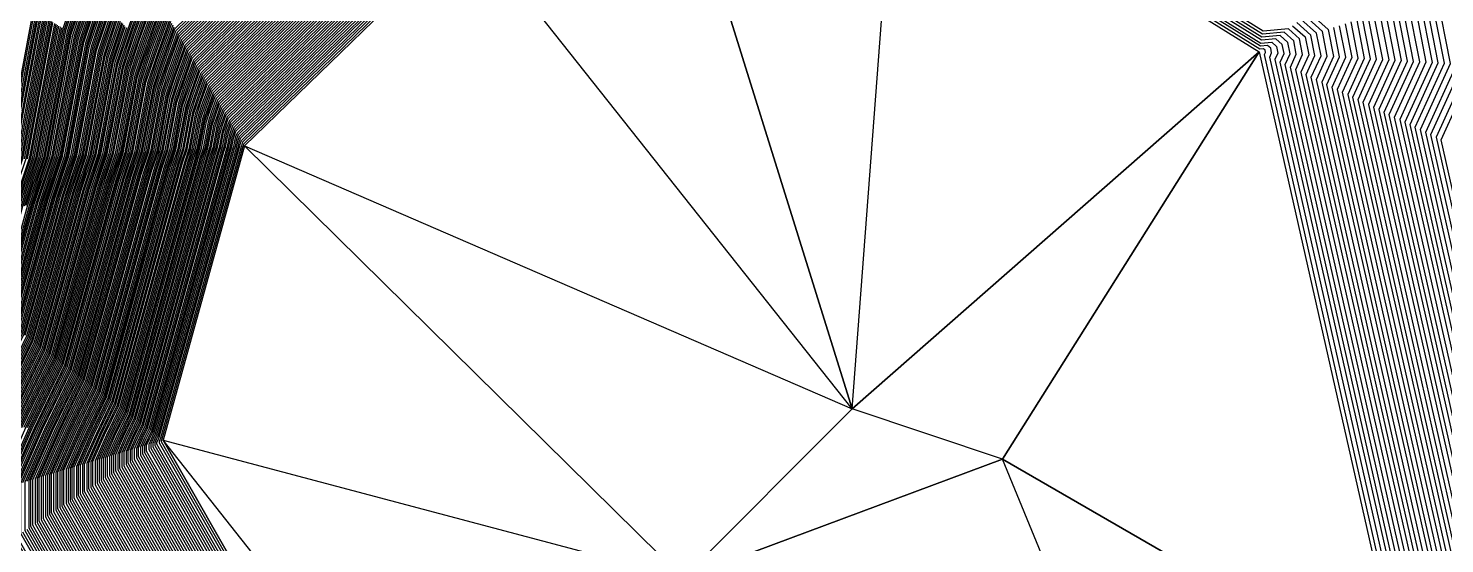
# Model space of a CAD drawing. Extents: x 7084 to 11035, y 13750 to 16729.
# Drawn here: x 8792 to 9311, y 15038 to 15227 of the extents above; entities that cross this region are included whole.
import ezdxf

# ---------------------------------------------------------------- set-up
doc = ezdxf.new("R2010")
doc.units = 0
doc.layers.add('Default', color=7, linetype='Continuous')

msp = doc.modelspace()

# ---------------------------------------------------------------- linework, layer by layer
at = {"layer": 'Default'}
for points in [[(9186.02, 14979.33), (9245.76, 14926.48), (9296.31, 14983.92), (9186.02, 14979.33), (9032.08, 15025.28), (8871.25, 15183.82), (8841.38, 15075.83), (8905.71, 14963.24), (8841.38, 15075.83), (9032.08, 15025.28), (9186.02, 14979.33), (9018.3, 14908.1), (8905.71, 14963.24), (8910.31, 14988.52), (8841.38, 15075.83), (9032.08, 15025.28), (8871.25, 15183.82), (9094.12, 15087.31), (9110.2, 15300.99)], [(8876.62, 14900.47), (8877.17, 14898.82), (8878.23, 14897.3), (8921.01, 14843.26), (8923.22, 14841.79), (8925.33, 14841.93), (9017.65, 14904.97), (9019.81, 14906.21), (9184.18, 14976.02), (9185.98, 14975.97), (9244.52, 14924.18), (9246.27, 14923.45), (9247.37, 14923.4), (9296.91, 14979.69), (9299.2, 14980.29), (9300.95, 14981.71), (9301.87, 14982.86), (9302.88, 14984.93), (9251.09, 15214.6), (9252.52, 15217.73), (9251.87, 15221.04), (9249.58, 15223.1), (9244.25, 15222.65), (9113.65, 15303.71)], [(8923.87, 14843.27), (8924.4, 14843.31), (9018.13, 14907.32), (9018.67, 14907.63), (9185.56, 14978.5), (9186.01, 14978.49), (9245.45, 14925.91), (9245.89, 14925.72), (9246.16, 14925.71), (9296.46, 14982.86), (9297.03, 14983.01), (9297.47, 14983.37), (9297.7, 14983.66), (9297.95, 14984.17), (9245.37, 15217.36), (9245.73, 15218.14), (9245.57, 15218.97), (9244.99, 15219.49), (9243.66, 15219.37), (9111.06, 15301.67)], [(9027.49, 15300.99), (9094.12, 15087.31), (9110.2, 15300.99), (9243.46, 15218.28), (9094.12, 15087.31), (8953.96, 15264.23)], [(9017.49, 14904.19), (9020.19, 14905.74), (9183.73, 14975.19), (9185.97, 14975.13), (9244.21, 14923.61), (9246.39, 14922.69), (9247.77, 14922.63), (9297.06, 14978.64), (9299.93, 14979.38), (9302.11, 14981.16), (9303.26, 14982.6), (9304.52, 14985.18), (9253, 15213.68), (9254.78, 15217.59), (9253.98, 15221.73), (9251.1, 15224.31), (9244.44, 15223.74), (9114.51, 15304.38)], [(9110.2, 15300.99), (9243.46, 15218.28), (9296.31, 14983.92), (9186.02, 14979.33), (9149.26, 15068.93), (9032.08, 15025.28), (9018.3, 14908.1), (9186.02, 14979.33), (9149.26, 15068.93), (9296.31, 14983.92), (9149.26, 15068.93), (9094.12, 15087.31), (9027.49, 15300.99)], [(9247.99, 15218), (9247.67, 15219.66), (9246.52, 15220.69), (9243.85, 15220.46), (9111.92, 15302.35)], [(9112.79, 15303.03), (9244.05, 15221.55), (9248.05, 15221.9), (9249.77, 15220.35), (9250.25, 15217.87), (9249.19, 15215.52), (9301.24, 14984.68)], [(9306.17, 14985.44), (9254.91, 15212.77), (9257.04, 15217.45), (9256.08, 15222.42), (9252.63, 15225.52), (9244.64, 15224.83), (9115.37, 15305.06)], [(9248.58, 14921.09), (9297.36, 14976.52), (9301.38, 14977.57), (9304.43, 14980.06), (9306.04, 14982.07), (9307.81, 14985.69), (9256.81, 15211.85), (9259.31, 15217.31), (9258.18, 15223.1), (9254.16, 15226.72), (9244.83, 15225.92), (9116.23, 15305.74)], [(8836.6, 14967.65), (8792.85, 15044.21), (8792.85, 15061.12), (8800.94, 15079.5), (8810.5, 15099.35), (8830.81, 15172.79), (8833.75, 15181.61), (8838.16, 15205.14), (8841.1, 15213.96), (8845.67, 15226.74), (8901.91, 15281.42)], [(8875.6, 14835.8), (8845.7, 14873.58), (8829.05, 14897.46), (8820.37, 14923.52), (8837.68, 14967.58), (8793.61, 15044.7), (8793.61, 15061.35), (8801.57, 15079.44), (8810.98, 15098.99), (8831.44, 15172.96), (8834.34, 15181.64), (8838.68, 15204.8), (8841.57, 15213.49), (8846.06, 15226.07), (8902.72, 15281.15)], [(8903.54, 15280.88), (8846.46, 15225.4), (8842.04, 15213.02), (8839.19, 15204.47), (8834.92, 15181.68), (8832.07, 15173.13), (8811.46, 15098.62), (8802.2, 15079.39), (8794.37, 15061.58), (8794.37, 15045.2), (8838.76, 14967.52), (8821.32, 14923.13), (8829.87, 14897.48)], [(8904.35, 15280.62), (8846.86, 15224.73), (8842.51, 15212.55), (8839.71, 15204.14), (8835.51, 15181.71), (8832.7, 15173.3), (8811.94, 15098.25), (8802.83, 15079.33), (8795.13, 15061.81), (8795.13, 15045.69), (8839.84, 14967.45)], [(8877.91, 14836.18), (8847.35, 14874.78), (8831.5, 14897.53), (8823.23, 14922.34), (8840.92, 14967.38), (8795.88, 15046.19), (8795.88, 15062.04), (8803.47, 15079.27), (8812.43, 15097.88), (8833.34, 15173.48), (8836.09, 15181.75), (8840.23, 15203.8), (8842.99, 15212.08), (8847.26, 15224.06), (8905.16, 15280.35)], [(8905.98, 15280.08), (8847.66, 15223.38), (8843.46, 15211.61), (8840.75, 15203.47), (8836.68, 15181.78), (8833.97, 15173.65), (8812.91, 15097.52), (8804.1, 15079.22), (8796.64, 15062.27), (8796.64, 15046.68), (8842, 14967.31), (8824.18, 14921.95)], [(8906.79, 15279.81), (8848.06, 15222.71), (8843.93, 15211.13), (8841.26, 15203.14), (8837.26, 15181.82), (8834.6, 15173.82), (8813.39, 15097.15), (8804.73, 15079.16), (8797.4, 15062.5), (8797.4, 15047.17), (8843.08, 14967.24), (8825.13, 14921.56), (8833.13, 14897.58), (8848.45, 14875.59), (8879.45, 14836.44), (8911.43, 14815.11), (8942.08, 14817.11)], [(8907.6, 15279.54), (8848.46, 15222.04), (8844.4, 15210.66), (8841.78, 15202.81), (8837.85, 15181.85), (8835.23, 15173.99), (8813.87, 15096.78), (8805.36, 15079.1), (8798.16, 15062.73), (8798.16, 15047.67), (8844.16, 14967.17), (8826.09, 14921.17), (8833.94, 14897.6), (8849.01, 14875.99), (8880.22, 14836.56), (8911.65, 14815.61), (8941.77, 14817.57), (9009.13, 14863.57), (9039.9, 14881.25), (9159.83, 14932.18), (9185.37, 14931.52)], [(8908.42, 15279.27), (8848.86, 15221.37), (8844.87, 15210.19), (8842.3, 15202.47), (8838.44, 15181.89), (8835.86, 15174.17), (8814.36, 15096.41), (8805.99, 15079.04), (8798.92, 15062.96), (8798.92, 15048.16), (8845.24, 14967.1)], [(8800.43, 15049.15), (8800.43, 15063.42), (8807.26, 15078.93), (8815.32, 15095.68), (8837.13, 15174.51), (8839.61, 15181.95), (8843.33, 15201.81), (8845.81, 15209.25), (8849.66, 15220.03), (8910.04, 15278.74)], [(8910.86, 15278.47), (8850.06, 15219.36), (8846.28, 15208.78), (8843.85, 15201.47), (8840.19, 15181.99), (8837.76, 15174.68), (8815.8, 15095.31), (8807.89, 15078.87), (8801.19, 15063.65), (8801.19, 15049.64), (8848.48, 14966.9)], [(8911.67, 15278.2), (8850.46, 15218.69), (8846.75, 15208.31), (8844.36, 15201.14), (8840.78, 15182.02), (8838.39, 15174.85), (8816.29, 15094.94), (8808.52, 15078.81), (8801.95, 15063.88), (8801.95, 15050.14), (8849.56, 14966.83)], [(8850.64, 14966.76), (8802.71, 15050.63), (8802.71, 15064.11), (8809.15, 15078.76), (8816.77, 15094.57), (8839.02, 15175.03), (8841.37, 15182.06), (8844.88, 15200.81), (8847.22, 15207.84), (8850.86, 15218.02), (8912.48, 15277.93)], [(8913.3, 15277.66), (8851.26, 15217.35), (8847.7, 15207.37), (8845.4, 15200.47), (8841.95, 15182.09), (8839.65, 15175.2), (8817.25, 15094.21), (8809.78, 15078.7), (8803.47, 15064.34), (8803.47, 15051.13), (8851.72, 14966.69), (8832.76, 14918.44), (8839.65, 14897.76), (8852.87, 14878.8), (8885.61, 14837.45)], [(8914.11, 15277.39), (8851.66, 15216.68), (8848.17, 15206.89), (8845.92, 15200.14), (8842.54, 15182.13), (8840.29, 15175.37), (8817.73, 15093.84), (8810.42, 15078.64), (8804.22, 15064.57), (8804.22, 15051.62), (8852.8, 14966.62), (8833.71, 14918.05), (8840.47, 14897.78), (8853.42, 14879.21), (8886.38, 14837.57), (8913.4, 14819.56), (8939.29, 14821.25), (9010.41, 14869.82), (9036.87, 14885.02), (9163.51, 14938.79), (9185.46, 14938.23), (9230.56, 14898.33)], [(8853.88, 14966.55), (8804.98, 15052.11), (8804.98, 15064.8), (8811.05, 15078.58), (8818.22, 15093.47), (8840.92, 15175.54), (8843.12, 15182.16), (8846.43, 15199.81), (8848.64, 15206.42), (8852.06, 15216.01), (8914.92, 15277.12)], [(8915.74, 15276.86), (8852.46, 15215.34), (8849.11, 15205.95), (8846.95, 15199.47), (8843.71, 15182.2), (8841.55, 15175.72), (8818.7, 15093.1), (8811.68, 15078.53), (8805.74, 15065.03), (8805.74, 15052.61), (8854.96, 14966.48)], [(8916.55, 15276.59), (8852.86, 15214.67), (8849.58, 15205.48), (8847.47, 15199.14), (8844.3, 15182.23), (8842.18, 15175.89), (8819.18, 15092.74), (8812.31, 15078.47), (8806.5, 15065.26), (8806.5, 15053.1), (8856.04, 14966.41), (8836.58, 14916.88), (8842.92, 14897.85), (8855.07, 14880.41), (8888.69, 14837.95), (8914.05, 14821.04), (8938.36, 14822.63), (9010.9, 14872.16), (9035.73, 14886.43), (9164.88, 14941.28), (9185.49, 14940.75), (9231.49, 14900.06)], [(8858.2, 14966.27), (8808.02, 15054.09), (8808.02, 15065.72), (8813.58, 15078.35), (8820.15, 15092), (8843.45, 15176.23), (8845.47, 15182.3), (8848.5, 15198.47), (8850.52, 15204.54), (8853.66, 15213.32), (8918.18, 15276.05)], [(8890.99, 14838.33), (8856.73, 14881.62), (8845.36, 14897.92), (8839.44, 14915.7), (8859.28, 14966.21), (8808.77, 15054.58), (8808.77, 15065.95), (8814.21, 15078.3), (8820.63, 15091.63), (8844.08, 15176.41), (8846.05, 15182.33), (8849.02, 15198.14), (8850.99, 15204.07), (8854.06, 15212.65), (8918.99, 15275.78)], [(8919.8, 15275.51), (8854.46, 15211.98), (8851.46, 15203.6), (8849.53, 15197.81), (8846.64, 15182.37), (8844.71, 15176.58), (8821.11, 15091.27), (8814.84, 15078.24), (8809.53, 15066.18), (8809.53, 15055.08), (8860.36, 14966.14), (8840.39, 14915.31), (8846.18, 14897.94), (8857.28, 14882.02), (8891.76, 14838.46), (8914.92, 14823.02), (8937.12, 14824.46)], [(8810.29, 15055.57), (8810.29, 15066.41), (8815.47, 15078.18), (8821.59, 15090.9), (8845.34, 15176.75), (8847.22, 15182.4), (8850.05, 15197.47), (8851.93, 15203.13), (8854.86, 15211.31), (8920.62, 15275.24)], [(8909.23, 15279), (8849.26, 15220.7), (8845.34, 15209.72), (8842.81, 15202.14)], [(8917.36, 15276.32), (8853.26, 15214), (8850.05, 15205.01), (8847.98, 15198.81)], [(8852.41, 15202.66), (8855.26, 15210.64), (8921.43, 15274.98)], [(8922.24, 15274.71), (8855.66, 15209.97), (8852.88, 15202.18), (8851.08, 15196.81), (8848.4, 15182.47), (8846.6, 15177.09), (8822.56, 15090.16), (8816.74, 15078.07), (8811.81, 15066.87), (8811.81, 15056.56), (8863.6, 14965.93)], [(8894.84, 14838.96), (8859.48, 14883.63), (8849.44, 14898.03), (8844.2, 14913.75), (8864.68, 14965.86), (8812.56, 15057.05), (8812.56, 15067.1), (8817.37, 15078.01), (8823.04, 15089.8), (8847.24, 15177.27), (8848.98, 15182.51), (8851.6, 15196.48), (8853.35, 15201.71), (8856.06, 15209.3), (8923.06, 15274.44)], [(8923.87, 15274.17), (8856.46, 15208.63), (8853.82, 15201.24), (8852.12, 15196.14), (8849.57, 15182.54), (8847.87, 15177.44), (8823.52, 15089.43), (8818, 15077.95), (8813.32, 15067.32), (8813.32, 15057.55), (8865.76, 14965.79)], [(8925.5, 15273.63), (8857.26, 15207.29), (8854.76, 15200.3), (8853.15, 15195.48), (8850.74, 15182.61), (8849.13, 15177.78), (8824.49, 15088.69), (8819.26, 15077.84), (8814.84, 15067.78), (8814.84, 15058.54), (8867.91, 14965.65), (8847.06, 14912.58), (8851.89, 14898.1), (8861.14, 14884.83), (8897.15, 14839.34), (8916.45, 14826.47), (8934.95, 14827.68), (9012.67, 14880.76), (9031.56, 14891.61), (9169.94, 14950.38), (9185.62, 14949.97), (9234.91, 14906.38), (9250.18, 14899.94), (9259.83, 14899.54)], [(8868.99, 14965.59), (8815.6, 15059.03), (8815.6, 15068.01), (8819.89, 15077.78), (8824.97, 15088.33), (8849.76, 15177.96), (8851.33, 15182.64), (8853.67, 15195.14), (8855.23, 15199.83), (8857.66, 15206.62), (8926.31, 15273.36)], [(8927.12, 15273.1), (8858.06, 15205.95), (8855.7, 15199.36), (8854.19, 15194.81), (8851.91, 15182.68), (8850.4, 15178.13), (8825.45, 15087.96), (8820.53, 15077.72), (8816.36, 15068.24), (8816.36, 15059.52), (8870.07, 14965.52), (8848.97, 14911.8), (8853.52, 14898.15), (8862.24, 14885.64), (8898.69, 14839.59), (8916.89, 14827.46), (8934.33, 14828.6), (9012.99, 14882.32), (9030.81, 14892.55), (9170.86, 14952.03), (9185.64, 14951.65), (9235.53, 14907.52), (9249.93, 14901.46), (9259.03, 14901.08)], [(8928.75, 15272.56), (8858.86, 15204.61), (8856.65, 15198.42), (8855.22, 15194.14), (8853.08, 15182.75), (8851.66, 15178.47), (8826.42, 15087.22), (8821.79, 15077.61), (8817.87, 15068.7), (8817.87, 15060.51), (8872.23, 14965.38), (8850.88, 14911.02), (8855.15, 14898.2), (8863.34, 14886.44), (8900.23, 14839.85), (8917.33, 14828.45), (8933.71, 14829.52)], [(8818.63, 15077.89), (8824.01, 15089.06), (8848.5, 15177.61), (8850.15, 15182.57), (8852.64, 15195.81), (8854.29, 15200.77), (8856.86, 15207.96), (8924.68, 15273.9)], [(8929.56, 15272.29), (8859.26, 15203.94), (8857.12, 15197.95), (8855.74, 15193.81), (8853.67, 15182.78), (8852.29, 15178.65), (8826.9, 15086.85), (8822.42, 15077.55), (8818.63, 15068.93), (8818.63, 15061.01), (8873.31, 14965.31)], [(8930.38, 15272.02), (8859.66, 15203.26), (8857.59, 15197.47), (8856.25, 15193.48), (8854.26, 15182.82), (8852.92, 15178.82), (8827.38, 15086.49), (8823.05, 15077.49), (8819.39, 15069.16), (8819.39, 15061.5), (8874.39, 14965.24), (8852.79, 14910.24), (8856.78, 14898.24), (8864.45, 14887.25), (8901.77, 14840.1), (8917.76, 14829.44)], [(8875.47, 14965.17), (8820.15, 15061.99), (8820.15, 15069.39), (8823.69, 15077.43), (8827.87, 15086.12), (8853.55, 15178.99), (8854.84, 15182.85), (8856.77, 15193.14), (8858.06, 15197), (8860.05, 15202.59), (8931.19, 15271.75)], [(8820.91, 15062.49), (8820.91, 15069.62), (8824.32, 15077.38), (8828.35, 15085.75), (8854.19, 15179.16), (8855.43, 15182.88), (8857.29, 15192.81), (8858.53, 15196.53), (8860.45, 15201.92), (8932, 15271.48)], [(8932.82, 15271.22), (8860.85, 15201.25), (8859, 15196.06), (8857.81, 15192.48), (8856.01, 15182.92), (8854.82, 15179.33), (8828.83, 15085.38), (8824.95, 15077.32), (8821.66, 15069.85), (8821.66, 15062.98), (8877.63, 14965.03)], [(8934.44, 15270.68), (8861.65, 15199.91), (8859.94, 15195.12), (8858.84, 15191.81), (8857.19, 15182.99), (8856.08, 15179.68), (8829.8, 15084.65), (8826.21, 15077.2), (8823.18, 15070.31), (8823.18, 15063.97), (8879.79, 14964.9), (8857.55, 14908.28), (8860.86, 14898.36), (8867.2, 14889.26), (8905.62, 14840.73)], [(9175.45, 14960.3), (9027.01, 14897.27), (9014.6, 14890.13), (8931.23, 14833.2), (8919.07, 14832.4), (8906.39, 14840.86), (8867.75, 14889.66), (8861.68, 14898.38), (8858.51, 14907.89), (8880.87, 14964.83), (8823.94, 15064.46), (8823.94, 15070.54), (8826.84, 15077.15), (8830.28, 15084.28), (8856.71, 15179.85), (8857.77, 15183.02), (8859.36, 15191.48), (8860.41, 15194.65), (8862.05, 15199.24), (8935.26, 15270.41)], [(8936.07, 15270.14), (8862.45, 15198.57), (8860.88, 15194.18), (8859.87, 15191.14), (8858.36, 15183.06), (8857.35, 15180.02), (8830.76, 15083.91), (8827.48, 15077.09), (8824.7, 15070.77), (8824.7, 15064.96), (8881.95, 14964.76), (8859.46, 14907.5), (8862.49, 14898.4), (8868.31, 14890.06), (8907.16, 14840.98), (8919.29, 14832.9), (8930.92, 14833.65), (9014.76, 14890.91), (9026.64, 14897.74), (9175.91, 14961.13), (9185.77, 14960.88)], [(9185.78, 14961.71), (9176.37, 14961.96), (9026.26, 14898.21), (9014.92, 14891.69), (8930.61, 14834.11), (8919.51, 14833.39), (8907.93, 14841.11), (8868.86, 14890.46), (8863.31, 14898.43), (8860.41, 14907.11), (8883.03, 14964.69), (8825.45, 15065.45), (8825.45, 15071), (8828.11, 15077.03), (8831.24, 15083.55), (8857.98, 15180.2), (8858.94, 15183.09), (8860.39, 15190.81), (8861.36, 15193.71), (8862.85, 15197.9), (8936.88, 15269.87)], [(8927.94, 15272.83), (8858.46, 15205.28), (8856.17, 15198.89), (8854.7, 15194.48)], [(8933.63, 15270.95), (8861.25, 15200.58), (8859.47, 15195.59), (8858.32, 15192.14), (8856.6, 15182.95), (8855.45, 15179.51)], [(8789.82, 15042.23), (8832.28, 14967.93), (8815.6, 14925.47), (8824.97, 14897.35), (8842.94, 14871.57), (8871.75, 14835.17), (8909.25, 14810.17), (8945.18, 14812.52), (9007.36, 14854.98), (9044.07, 14876.07), (9154.78, 14923.08), (9185.24, 14922.3), (9224.67, 14887.42), (9254.35, 14874.92), (9273.1, 14874.14), (9306.47, 14912.05), (9345.53, 14922.21), (9375.21, 14946.42), (9390.83, 14965.95), (9408.02, 15001.11), (9373.14, 15155.78), (9397.36, 15208.91), (9386.42, 15265.15)], [(8938.51, 15269.34), (8863.65, 15196.56), (8862.3, 15192.76), (8861.42, 15190.15), (8860.11, 15183.16), (8859.24, 15180.54), (8832.21, 15082.81), (8829.37, 15076.92), (8826.97, 15071.46), (8826.97, 15066.44), (8885.19, 14964.55)], [(8939.32, 15269.07), (8864.05, 15195.89), (8862.77, 15192.29), (8861.94, 15189.81), (8860.7, 15183.19), (8859.87, 15180.71), (8832.69, 15082.44), (8830, 15076.86), (8827.73, 15071.69), (8827.73, 15066.93), (8886.27, 14964.48)], [(8887.35, 14964.41), (8828.49, 15067.43), (8828.49, 15071.92), (8830.64, 15076.8), (8833.17, 15082.08), (8860.51, 15180.89), (8861.29, 15183.23), (8862.46, 15189.48), (8863.24, 15191.82), (8864.45, 15195.22), (8940.14, 15268.8)], [(8889.51, 14964.28), (8830, 15068.42), (8830, 15072.38), (8831.9, 15076.69), (8834.14, 15081.34), (8861.77, 15181.23), (8862.46, 15183.3), (8863.49, 15188.81), (8864.18, 15190.88), (8865.25, 15193.88), (8941.76, 15268.26)], [(8942.58, 15267.99), (8865.65, 15193.2), (8864.65, 15190.41), (8864.01, 15188.48), (8863.04, 15183.33), (8862.4, 15181.4), (8834.62, 15080.97), (8832.53, 15076.63), (8830.76, 15072.61), (8830.76, 15068.91), (8890.59, 14964.21)], [(8943.39, 15267.72), (8866.05, 15192.53), (8865.12, 15189.94), (8864.53, 15188.15), (8863.63, 15183.37), (8863.03, 15181.57), (8835.1, 15080.61), (8833.16, 15076.57), (8831.52, 15072.84), (8831.52, 15069.4), (8891.67, 14964.14)], [(9180.51, 14969.4), (9022.84, 14902.45), (9016.37, 14898.72), (8927.81, 14838.25), (8921.47, 14837.84), (8914.86, 14842.25), (8873.82, 14894.08), (8870.65, 14898.63), (8868.99, 14903.6), (8892.75, 14964.07), (8832.28, 15069.9), (8832.28, 15073.07), (8833.8, 15076.52), (8835.59, 15080.24), (8863.66, 15181.75), (8864.22, 15183.4), (8865.04, 15187.81), (8865.59, 15189.47), (8866.45, 15191.86), (8944.2, 15267.46)], [(8945.02, 15267.19), (8866.85, 15191.19), (8866.07, 15189), (8865.56, 15187.48), (8864.8, 15183.44), (8864.3, 15181.92), (8836.07, 15079.87), (8834.43, 15076.46), (8833.04, 15073.3), (8833.04, 15070.39), (8893.83, 14964)], [(8945.83, 15266.92), (8867.25, 15190.52), (8866.54, 15188.53), (8866.08, 15187.15), (8865.39, 15183.47), (8864.93, 15182.09), (8836.55, 15079.5), (8835.06, 15076.4), (8833.8, 15073.53), (8833.8, 15070.89), (8894.91, 14963.93)], [(8946.64, 15266.65), (8867.65, 15189.85), (8867.01, 15188.05), (8866.59, 15186.81), (8865.97, 15183.5), (8865.56, 15182.26), (8837.03, 15079.13), (8835.69, 15076.34), (8834.55, 15073.76), (8834.55, 15071.38), (8895.99, 14963.86), (8871.86, 14902.42)], [(8917.93, 14842.75), (8876.03, 14895.69), (8873.91, 14898.72), (8872.81, 14902.03), (8897.07, 14963.79), (8835.31, 15071.87), (8835.31, 15073.99), (8836.32, 15076.29), (8837.52, 15078.77), (8866.19, 15182.44), (8866.56, 15183.54), (8867.11, 15186.48), (8867.48, 15187.58), (8868.05, 15189.18), (8947.46, 15266.38)], [(8948.27, 15266.11), (8868.45, 15188.51), (8867.95, 15187.11), (8867.63, 15186.15), (8867.15, 15183.57), (8866.82, 15182.61), (8838, 15078.4), (8836.95, 15076.23), (8836.07, 15074.22), (8836.07, 15072.37), (8898.15, 14963.72), (8873.76, 14901.64), (8874.73, 14898.75), (8876.58, 14896.09), (8918.7, 14842.88), (8922.56, 14840.31), (8926.26, 14840.55), (9017.17, 14902.63), (9020.95, 14904.8), (9182.81, 14973.54), (9185.94, 14973.45), (9243.59, 14922.46), (9246.65, 14921.17), (9248.58, 14921.09)], [(8949.08, 15265.84), (8868.85, 15187.84), (8868.42, 15186.64), (8868.14, 15185.81), (8867.73, 15183.61), (8867.46, 15182.78), (8838.48, 15078.03), (8837.59, 15076.17), (8836.83, 15074.45), (8836.83, 15072.86), (8899.23, 14963.66)], [(8949.9, 15265.58), (8869.25, 15187.17), (8868.89, 15186.17), (8868.66, 15185.48), (8868.32, 15183.64), (8868.09, 15182.95), (8838.96, 15077.66), (8838.22, 15076.11), (8837.59, 15074.68), (8837.59, 15073.36), (8900.31, 14963.59), (8875.67, 14900.86), (8876.36, 14898.79), (8877.68, 14896.9), (8920.24, 14843.13), (8923, 14841.29), (8925.64, 14841.47), (9017.49, 14904.19)], [(8950.71, 15265.31), (8869.65, 15186.5), (8869.36, 15185.7), (8869.18, 15185.15), (8868.9, 15183.68), (8868.72, 15183.13), (8839.45, 15077.3), (8838.85, 15076.06), (8838.34, 15074.91), (8838.34, 15073.85), (8901.39, 14963.52), (8876.62, 14900.47)], [(8902.47, 14963.45), (8839.1, 15074.34), (8839.1, 15075.14), (8839.48, 15076), (8839.93, 15076.93), (8869.35, 15183.3), (8869.49, 15183.71), (8869.7, 15184.81), (8869.83, 15185.23), (8870.05, 15185.83), (8951.52, 15265.04)], [(8952.33, 15264.77), (8870.45, 15185.16), (8870.3, 15184.76), (8870.21, 15184.48), (8870.07, 15183.75), (8869.98, 15183.47), (8840.41, 15076.56), (8840.11, 15075.94), (8839.86, 15075.37), (8839.86, 15074.84), (8903.55, 14963.38)], [(8937.7, 15269.6), (8863.25, 15197.23), (8861.83, 15193.24)], [(8940.95, 15268.53), (8864.85, 15194.55), (8863.71, 15191.35), (8862.98, 15189.15), (8861.87, 15183.26)], [(8791.33, 15043.22), (8834.44, 14967.79), (8817.5, 14924.69), (8826.6, 14897.39), (8844.04, 14872.37), (8873.29, 14835.42), (8909.69, 14811.16), (8944.56, 14813.44), (9007.68, 14856.54), (9043.32, 14877.01), (9155.69, 14924.73), (9185.26, 14923.98), (9225.29, 14888.57), (9254.1, 14876.44), (9272.3, 14875.68), (9306.17, 14914.16), (9344.08, 14924.02), (9372.89, 14947.53), (9388.05, 14966.48), (9404.74, 15000.6), (9369.33, 15157.62), (9392.83, 15209.18), (9382.22, 15263.77)], [(8953.15, 15264.5), (8870.85, 15184.49), (8870.78, 15184.29), (8870.73, 15184.15), (8870.66, 15183.78), (8870.61, 15183.64), (8840.89, 15076.19), (8840.75, 15075.88), (8840.62, 15075.6), (8840.62, 15075.33), (8904.63, 14963.31), (8879.48, 14899.3), (8879.62, 14898.88), (8879.89, 14898.51), (8923.32, 14843.64), (8923.87, 14843.27)], [(8953.96, 15264.23), (8871.25, 15183.82), (9094.12, 15087.31), (9032.08, 15025.28), (8910.31, 14988.52), (9018.3, 14908.1), (8905.71, 14963.24), (8880.44, 14898.91), (9018.3, 14908.1), (9032.08, 15025.28), (9094.12, 15087.31), (8953.96, 15264.23)], [(9356.99, 15255.5), (9365.68, 15210.84), (9346.44, 15168.65), (9385.02, 14997.57), (9371.37, 14969.65), (9358.97, 14954.14), (9335.39, 14934.91), (9304.37, 14926.85), (9267.47, 14884.92), (9252.59, 14885.54), (9229.01, 14895.46), (9185.4, 14934.04), (9161.21, 14934.66), (9038.77, 14882.66), (9009.61, 14865.91), (8940.84, 14818.95), (8912.31, 14817.09), (8882.53, 14836.94), (8850.66, 14877.2), (8836.39, 14897.67), (8828.95, 14920), (8847.4, 14966.96), (8800.43, 15049.15)], [(8810.49, 15244.58), (8804.56, 15226.79), (8795.67, 15179.37), (8789.74, 15161.59), (8779.13, 15123.25), (8759.87, 15083.24), (8743.57, 15046.19), (8743.57, 15012.1), (8766.41, 14972.13), (8757.43, 14949.3), (8775.22, 14895.94), (8809.3, 14847.04), (8824.8, 14827.46), (8895.93, 14780.04), (8964.11, 14784.49), (8997.55, 14807.32), (9067.2, 14847.34), (9126.74, 14872.62), (9184.54, 14871.14), (9205.75, 14852.38)], [(8834.87, 15244.85), (8828.38, 15226.68), (8824.2, 15214.13), (8817.93, 15180.68), (8813.75, 15168.13), (8797.47, 15109.28), (8783.88, 15081.05), (8772.38, 15054.92), (8772.38, 15030.87), (8807.44, 14969.51), (8793.67, 14934.45), (8806.21, 14896.82), (8830.26, 14862.32), (8854.05, 14832.26), (8904.23, 14798.81), (8952.32, 14801.95), (9003.66, 14837.01), (9052.79, 14865.24), (9144.21, 14904.05), (9184.98, 14903.01), (9217.54, 14874.21), (9257.26, 14857.48), (9282.35, 14856.44)], [(8854.82, 14832.39), (8830.81, 14862.72), (8807.03, 14896.84), (8794.62, 14934.06), (8808.52, 14969.45), (8773.14, 15031.37), (8773.14, 15055.15), (8784.51, 15081), (8797.95, 15108.91), (8814.38, 15168.31), (8818.52, 15180.71), (8824.72, 15213.8), (8828.86, 15226.21), (8835.27, 15244.18)], [(8810.96, 15244.11), (8805.07, 15226.46), (8796.25, 15179.4)], [(9329.66, 15246.54), (9336.25, 15212.63), (9321.65, 15180.6), (9363.66, 14994.28), (9353.3, 14973.09), (9343.88, 14961.31), (9325.98, 14946.71), (9302.43, 14940.59), (9262.25, 14894.92), (9250.94, 14895.39), (9233.04, 14902.93), (9185.55, 14944.94), (9167.18, 14945.41), (9033.84, 14888.79), (9011.7, 14876.07), (8936.81, 14824.92), (8915.14, 14823.51), (8892.53, 14838.58), (8857.83, 14882.42), (8846.99, 14897.97), (8841.34, 14914.92), (8861.44, 14966.07), (8810.29, 15055.57)], [(8812.37, 15242.69), (8806.63, 15225.46), (8798.01, 15179.51), (8792.27, 15162.27), (8781.06, 15121.78), (8762.4, 15083.01), (8746.6, 15047.11), (8746.6, 15014.08), (8770.72, 14971.86), (8761.25, 14947.73), (8778.48, 14896.04)], [(8829.42, 14828.22), (8812.61, 14849.45), (8780.11, 14896.08), (8763.15, 14946.95), (8772.88, 14971.72), (8748.12, 15015.07), (8748.12, 15047.57), (8763.66, 15082.89), (8782.03, 15121.04), (8793.53, 15162.62), (8799.18, 15179.58), (8807.66, 15224.79), (8813.31, 15241.75)], [(8814.72, 15240.34), (8809.21, 15223.79), (8800.94, 15179.68), (8795.42, 15163.14), (8783.48, 15119.94), (8765.56, 15082.72), (8750.39, 15048.25), (8750.39, 15016.55), (8776.12, 14971.51), (8766.01, 14945.78), (8782.56, 14896.15), (8814.27, 14850.66), (8831.73, 14828.6), (8897.9, 14784.49), (8961.31, 14788.62), (8999, 14814.35), (9063.79, 14851.58), (9130.88, 14880.07), (9184.64, 14878.69), (9208.54, 14857.55), (9260.93, 14835.49)], [(8815.2, 15239.87), (8809.73, 15223.46), (8801.52, 15179.71), (8796.06, 15163.31), (8783.96, 15119.57), (8766.19, 15082.66), (8751.15, 15048.48), (8751.15, 15017.04), (8777.2, 14971.44), (8766.97, 14945.39), (8783.37, 14896.17), (8814.82, 14851.06), (8832.5, 14828.73), (8898.12, 14784.98), (8961, 14789.08)], [(8816.14, 15238.92), (8810.76, 15222.79), (8802.7, 15179.78), (8797.32, 15163.65), (8784.92, 15118.84), (8767.45, 15082.55), (8752.67, 15048.94), (8752.67, 15018.03), (8779.36, 14971.31), (8768.88, 14944.61), (8785, 14896.22), (8815.92, 14851.86), (8834.04, 14828.98), (8898.55, 14785.97), (8960.38, 14790), (8999.48, 14816.7), (9062.65, 14852.99), (9132.26, 14882.55), (9184.68, 14881.2)], [(8811.9, 15243.16), (8806.11, 15225.79), (8797.42, 15179.47), (8791.63, 15162.1), (8780.58, 15122.15), (8761.76, 15083.06)], [(8836.07, 15242.83), (8829.8, 15225.26), (8825.75, 15213.13), (8819.69, 15180.78), (8815.64, 15168.65), (8798.92, 15108.18), (8785.77, 15080.88), (8774.65, 15055.61), (8774.65, 15032.35), (8810.68, 14969.31), (8796.53, 14933.28), (8808.66, 14896.89), (8831.91, 14863.52), (8856.36, 14832.64), (8904.88, 14800.29), (8951.39, 14803.33)], [(8836.47, 15242.16), (8830.27, 15224.79), (8826.27, 15212.8), (8820.27, 15180.82), (8816.28, 15168.82), (8799.4, 15107.81), (8786.41, 15080.82), (8775.41, 15055.84), (8775.41, 15032.85), (8811.76, 14969.24), (8797.48, 14932.89), (8809.47, 14896.91), (8832.46, 14863.93), (8857.13, 14832.77), (8905.1, 14800.79), (8951.08, 14803.79)], [(9185.04, 14907.2), (9146.5, 14908.19), (9050.9, 14867.59), (9004.46, 14840.92), (8950.77, 14804.25), (8905.32, 14801.28), (8857.9, 14832.9), (8833.01, 14864.33), (8810.29, 14896.93), (8798.43, 14932.5), (8812.84, 14969.17), (8776.17, 15033.34), (8776.17, 15056.07), (8787.04, 15080.77), (8799.88, 15107.44), (8816.91, 15169), (8820.86, 15180.85), (8826.79, 15212.47), (8830.74, 15224.32), (8836.87, 15241.49)], [(8837.27, 15240.82), (8831.21, 15223.85), (8827.3, 15212.13), (8821.45, 15180.89), (8817.54, 15169.17), (8800.36, 15107.07), (8787.67, 15080.71), (8776.93, 15056.3), (8776.93, 15033.84), (8813.92, 14969.1), (8799.39, 14932.11), (8811.11, 14896.95), (8833.57, 14864.73), (8858.67, 14833.02), (8905.54, 14801.78), (8950.46, 14804.7), (9004.62, 14841.7)], [(8812.84, 15242.22), (8807.14, 15225.13), (8798.6, 15179.54), (8792.9, 15162.45), (8781.55, 15121.41)], [(8782.51, 15120.68), (8794.16, 15162.79), (8799.77, 15179.61), (8808.18, 15224.46), (8813.78, 15241.28)], [(8815.67, 15239.39), (8810.24, 15223.13), (8802.11, 15179.75), (8796.69, 15163.48), (8784.44, 15119.21)], [(8838.07, 15239.48), (8832.15, 15222.91), (8828.34, 15211.47), (8822.62, 15180.95), (8818.8, 15169.51), (8801.33, 15106.34), (8788.93, 15080.59)], [(8789.57, 15080.54), (8801.81, 15105.97), (8819.43, 15169.68), (8823.2, 15180.99), (8828.86, 15211.13), (8832.62, 15222.44), (8838.47, 15238.81)], [(8814.25, 15240.81), (8808.69, 15224.13), (8800.35, 15179.64), (8794.79, 15162.96)], [(8811.43, 15243.63), (8805.59, 15226.13)], [(8835.67, 15243.5), (8829.33, 15225.74), (8825.24, 15213.47), (8819.1, 15180.75)], [(8837.67, 15240.15), (8831.68, 15223.38), (8827.82, 15211.8)], [(8933.71, 14829.52), (9013.31, 14883.88), (9030.05, 14893.5), (9171.78, 14953.68), (9185.67, 14953.33), (9236.15, 14908.67), (9249.68, 14902.97), (9258.23, 14902.62), (9300.94, 14951.16), (9318.75, 14955.79), (9332.28, 14966.83), (9339.4, 14975.73), (9347.24, 14991.76), (9302.58, 15189.79), (9313.62, 15214.01), (9308.64, 15239.65)], [(9259.03, 14901.08), (9301.24, 14949.04), (9320.19, 14953.97), (9334.6, 14965.72), (9342.18, 14975.2), (9350.52, 14992.26), (9306.4, 15187.95), (9318.15, 15213.73), (9312.84, 15241.03)], [(9259.83, 14899.54), (9301.54, 14946.93), (9321.64, 14952.16), (9336.92, 14964.62), (9344.96, 14974.67), (9353.81, 14992.77), (9310.21, 15186.11), (9322.68, 15213.45), (9317.05, 15242.4)], [(9338.01, 14975.99), (9345.59, 14991.5), (9300.68, 15190.71), (9311.36, 15214.14), (9306.53, 15238.96)], [(8794.22, 15233.46), (8783.95, 15178.68), (8777.1, 15158.14), (8769.48, 15130.6), (8747.23, 15084.38), (8728.4, 15041.59), (8728.4, 15002.22), (8744.81, 14973.51), (8738.36, 14957.11), (8758.9, 14895.48), (8798.27, 14839), (8809.41, 14824.94), (8891.57, 14770.16), (8970.31, 14775.3), (8994.33, 14791.7), (9074.78, 14837.92), (9117.55, 14856.08), (9184.31, 14854.37), (9199.54, 14840.89), (9264.59, 14813.5), (9305.67, 14811.79), (9318.56, 14826.44), (9404.15, 14848.69)], [(8818.02, 15237.04), (8812.83, 15221.46), (8805.04, 15179.92), (8799.85, 15164.34), (8786.85, 15117.37), (8769.98, 15082.32), (8755.7, 15049.86), (8755.7, 15020), (8783.68, 14971.03), (8772.69, 14943.05), (8788.27, 14896.31), (8818.13, 14853.47), (8837.12, 14829.48), (8899.43, 14787.94), (8959.14, 14791.84), (9000.12, 14819.82), (9061.13, 14854.87), (9134.1, 14885.86), (9184.72, 14884.56), (9210.71, 14861.57), (9260.04, 14840.8), (9291.2, 14839.5), (9313.19, 14864.49)], [(8819.91, 15235.16), (8814.9, 15220.13), (8807.38, 15180.06), (8802.37, 15165.03), (8788.78, 15115.9), (8772.51, 15082.09), (8758.73, 15050.78), (8758.73, 15021.98), (8788, 14970.76), (8776.5, 14941.48), (8791.53, 14896.4), (8820.33, 14855.08), (8840.19, 14829.99), (8900.3, 14789.92), (8957.9, 14793.68)], [(8820.38, 15234.68), (8815.41, 15219.8), (8807.97, 15180.09), (8803.01, 15165.2), (8789.27, 15115.53), (8773.14, 15082.03), (8759.49, 15051.01), (8759.49, 15022.47), (8789.08, 14970.69), (8777.46, 14941.09), (8792.35, 14896.43), (8820.88, 14855.48), (8840.96, 14830.12), (8900.52, 14790.41)], [(8820.85, 15234.21), (8815.93, 15219.46), (8808.56, 15180.13), (8803.64, 15165.38), (8789.75, 15115.16), (8773.77, 15081.97), (8760.25, 15051.24), (8760.25, 15022.97), (8790.16, 14970.62), (8778.41, 14940.7), (8793.16, 14896.45), (8821.43, 14855.88), (8841.73, 14830.24), (8900.74, 14790.91), (8957.28, 14794.6), (9001.09, 14824.51), (9058.86, 14857.7), (9136.85, 14890.82), (9184.79, 14889.59), (9212.57, 14865.02), (9259.28, 14845.35)], [(8821.32, 15233.74), (8816.45, 15219.13), (8809.14, 15180.16), (8804.27, 15165.55), (8790.23, 15114.79), (8774.4, 15081.91), (8761.01, 15051.47), (8761.01, 15023.46), (8791.24, 14970.55), (8779.36, 14940.31), (8793.98, 14896.47), (8821.99, 14856.29), (8842.5, 14830.37), (8900.95, 14791.4), (8956.97, 14795.05), (9001.25, 14825.29), (9058.48, 14858.17), (9137.31, 14891.65), (9184.81, 14890.43), (9212.88, 14865.59)], [(8816.61, 15238.45), (8811.28, 15222.46), (8803.28, 15179.82), (8797.95, 15163.83), (8785.41, 15118.47), (8768.08, 15082.49)], [(8839.27, 15237.47), (8833.57, 15221.5), (8829.89, 15210.47), (8824.37, 15181.06), (8820.7, 15170.03), (8802.78, 15105.24), (8790.83, 15080.42), (8780.72, 15057.44), (8780.72, 15036.31), (8819.32, 14968.76)], [(8840.07, 15236.13), (8834.51, 15220.55), (8830.92, 15209.8), (8825.55, 15181.13), (8821.96, 15170.37), (8803.74, 15104.5), (8792.09, 15080.31), (8782.24, 15057.9), (8782.24, 15037.29), (8821.48, 14968.62), (8806.06, 14929.37), (8816.82, 14897.12), (8837.43, 14867.55), (8864.05, 14833.91), (8907.07, 14805.23), (8948.29, 14807.92)], [(8840.47, 15235.46), (8834.98, 15220.08), (8831.44, 15209.47), (8826.13, 15181.16), (8822.59, 15170.55), (8804.22, 15104.13), (8792.72, 15080.25), (8782.99, 15058.13), (8782.99, 15037.79), (8822.56, 14968.55), (8807.02, 14928.98), (8817.63, 14897.14), (8837.98, 14867.95), (8864.82, 14834.03), (8907.28, 14805.73), (8947.98, 14808.38), (9005.91, 14847.95), (9047.49, 14871.83), (9150.64, 14915.63), (9185.14, 14914.75), (9221.88, 14882.25), (9255.49, 14868.1), (9276.72, 14867.21), (9307.81, 14902.54)], [(8793.7, 15233.79), (8783.36, 15178.65)], [(8783.75, 15038.28), (8783.75, 15058.36), (8793.36, 15080.19), (8804.71, 15103.77), (8823.23, 15170.72), (8826.72, 15181.2), (8831.96, 15209.14), (8835.45, 15219.61), (8840.87, 15234.79)], [(8841.27, 15234.12), (8835.92, 15219.14), (8832.47, 15208.8), (8827.3, 15181.23), (8823.86, 15170.89), (8805.19, 15103.4), (8793.99, 15080.13), (8784.51, 15058.59), (8784.51, 15038.78), (8824.72, 14968.41), (8808.92, 14928.2), (8819.26, 14897.18), (8839.08, 14868.75), (8866.36, 14834.29), (8907.72, 14806.72), (8947.36, 14809.3), (9006.23, 14849.51), (9046.73, 14872.77), (9151.56, 14917.29), (9185.16, 14916.43), (9222.5, 14883.4), (9255.24, 14869.61)], [(9185.17, 14917.27), (9152.02, 14918.12), (9046.35, 14873.24), (9006.39, 14850.29), (8947.05, 14809.76), (8907.94, 14807.21), (8867.13, 14834.41), (8839.63, 14869.15), (8820.08, 14897.21), (8809.88, 14927.81), (8825.8, 14968.34), (8785.27, 15039.27), (8785.27, 15058.82), (8794.62, 15080.08), (8805.67, 15103.03), (8824.49, 15171.06), (8827.89, 15181.26), (8832.99, 15208.47), (8836.39, 15218.67), (8841.67, 15233.44)], [(8817.08, 15237.98), (8811.8, 15222.13), (8803.87, 15179.85), (8798.58, 15164), (8785.89, 15118.1)], [(8786.37, 15117.74), (8799.22, 15164.17), (8804.45, 15179.89), (8812.31, 15221.8), (8817.55, 15237.51)], [(8787.82, 15116.63), (8801.11, 15164.69), (8806.21, 15179.99), (8813.86, 15220.8), (8818.96, 15236.1)], [(8788.3, 15116.26), (8801.74, 15164.86), (8806.8, 15180.02), (8814.38, 15220.46), (8819.43, 15235.63)], [(8838.87, 15238.14), (8833.09, 15221.97), (8829.37, 15210.8), (8823.79, 15181.02), (8820.07, 15169.86), (8802.29, 15105.6), (8790.2, 15080.48)], [(8818.49, 15236.57), (8813.35, 15221.13), (8805.63, 15179.96)], [(9300.23, 15236.89), (9304.57, 15214.56), (9294.95, 15193.47), (9340.67, 14990.74), (9333.84, 14976.79), (9327.64, 14969.03), (9315.85, 14959.42), (9300.34, 14955.38), (9256.62, 14905.7), (9249.17, 14906.01), (9237.39, 14910.97), (9185.71, 14956.68), (9173.62, 14956.99), (9028.53, 14895.38), (9013.95, 14887.01), (8932.47, 14831.36), (8918.2, 14830.43), (8903.31, 14840.35), (8865.55, 14888.05), (8858.41, 14898.29), (8854.69, 14909.45), (8876.55, 14965.1), (8820.91, 15062.49)], [(8839.67, 15236.8), (8834.04, 15221.03), (8830.41, 15210.13), (8824.96, 15181.09), (8821.33, 15170.2)], [(8905.62, 14840.73), (8918.85, 14831.91), (8931.54, 14832.74), (9014.44, 14889.35), (9027.39, 14896.79), (9174.99, 14959.47), (9185.75, 14959.2), (9238.32, 14912.69), (9248.79, 14908.28), (9255.41, 14908.01), (9299.89, 14958.55), (9313.68, 14962.14), (9324.16, 14970.69), (9329.67, 14977.58), (9335.74, 14989.99), (9289.23, 15196.22), (9297.78, 15214.97), (9293.92, 15234.82)], [(8917.76, 14829.44), (8933.09, 14830.44), (9013.63, 14885.44), (9029.29, 14894.44), (9172.7, 14955.34), (9185.69, 14955), (9236.77, 14909.82), (9249.43, 14904.49), (9257.42, 14904.16), (9300.64, 14953.27), (9317.3, 14957.6), (9329.96, 14967.93), (9336.62, 14976.26), (9343.95, 14991.25), (9298.77, 15191.63), (9309.1, 15214.28), (9304.43, 15238.27)], [(9291.82, 15234.13), (9295.52, 15215.11), (9287.33, 15197.14), (9334.09, 14989.73), (9328.28, 14977.84), (9323, 14971.24), (9312.96, 14963.05), (9299.74, 14959.61), (9255.01, 14908.78), (9248.67, 14909.04), (9238.63, 14913.27), (9185.76, 14960.04), (9175.45, 14960.3)], [(9185.77, 14960.88), (9238.94, 14913.84), (9248.54, 14909.8), (9254.61, 14909.55), (9299.6, 14960.67), (9312.23, 14963.95), (9321.84, 14971.79), (9326.89, 14978.11), (9332.45, 14989.48), (9285.42, 15198.06), (9293.25, 15215.25), (9289.72, 15233.44)], [(9337.38, 14990.24), (9291.14, 15195.3), (9300.04, 15214.83), (9296.02, 15235.51)], [(9293.05, 15194.38), (9302.31, 15214.7), (9298.12, 15236.2)], [(9302.33, 15237.58), (9306.83, 15214.42), (9296.86, 15192.55), (9342.31, 14991)], [(8794.74, 15233.12), (8784.53, 15178.71), (8777.73, 15158.31), (8769.97, 15130.23), (8747.86, 15084.33), (8729.16, 15041.82), (8729.16, 15002.72), (8745.89, 14973.44), (8739.32, 14956.72), (8759.72, 14895.51), (8798.83, 14839.4), (8810.18, 14825.06), (8891.79, 14770.65), (8970, 14775.75), (8994.49, 14792.48)], [(8796.29, 15232.12), (8786.29, 15178.82), (8779.63, 15158.83), (8771.41, 15129.13), (8749.76, 15084.16), (8731.44, 15042.51), (8731.44, 15004.2), (8749.13, 14973.24), (8742.18, 14955.54), (8762.17, 14895.58), (8800.48, 14840.61), (8812.48, 14825.44), (8892.44, 14772.14), (8969.07, 14777.13)], [(8750.21, 14973.17), (8732.19, 15004.69), (8732.19, 15042.74), (8750.39, 15084.1), (8771.9, 15128.76), (8780.26, 15159), (8786.88, 15178.85), (8796.8, 15231.79)], [(8798.35, 15230.79), (8788.63, 15178.96), (8782.16, 15159.52), (8773.34, 15127.66), (8752.29, 15083.93), (8734.47, 15043.43), (8734.47, 15006.17), (8753.45, 14972.96), (8745.99, 14953.98), (8765.43, 14895.67), (8802.69, 14842.21), (8815.56, 14825.95), (8893.32, 14774.11), (8967.83, 14778.97), (8995.62, 14797.95), (9071.75, 14841.69), (9121.23, 14862.7), (9184.4, 14861.08), (9202.03, 14845.49)], [(8798.87, 15230.46), (8789.22, 15178.99), (8782.79, 15159.69), (8773.83, 15127.29), (8752.92, 15083.87), (8735.23, 15043.66), (8735.23, 15006.67), (8754.53, 14972.89), (8746.94, 14953.59), (8766.24, 14895.69), (8803.24, 14842.62), (8816.33, 14826.07), (8893.53, 14774.61), (8967.52, 14779.43), (8995.78, 14798.73), (9071.37, 14842.16), (9121.69, 14863.52), (9184.41, 14861.92), (9202.34, 14846.06), (9263.45, 14820.33), (9302.05, 14818.72), (9317.22, 14835.95)], [(8799.39, 15230.12), (8789.81, 15179.02), (8783.42, 15159.86), (8774.31, 15126.93), (8753.55, 15083.81), (8735.98, 15043.89), (8735.98, 15007.16), (8755.61, 14972.82), (8747.9, 14953.2), (8767.06, 14895.71)], [(8800.42, 15229.46), (8790.98, 15179.09), (8784.68, 15160.21), (8775.27, 15126.19), (8754.81, 15083.7), (8737.5, 15044.35), (8737.5, 15008.15), (8757.77, 14972.69), (8749.8, 14952.42), (8768.69, 14895.76), (8804.89, 14843.82), (8818.64, 14826.45), (8894.19, 14776.09), (8966.59, 14780.81), (8996.26, 14801.07), (9070.23, 14843.57), (9123.07, 14866.01), (9184.45, 14864.43), (9203.27, 14847.79), (9263.07, 14822.6)], [(8795.25, 15232.79), (8785.12, 15178.75), (8778.36, 15158.48), (8770.45, 15129.87), (8748.5, 15084.27)], [(8797.32, 15231.46), (8787.46, 15178.89), (8780.89, 15159.17), (8772.38, 15128.4), (8751.02, 15084.04)], [(8822.26, 15232.8), (8817.48, 15218.46), (8810.31, 15180.23), (8805.53, 15165.89), (8791.2, 15114.06), (8775.66, 15081.8), (8762.52, 15051.93), (8762.52, 15024.45), (8793.4, 14970.41), (8781.27, 14939.53)], [(8822.73, 15232.33), (8818, 15218.13), (8810.9, 15180.27), (8806.17, 15166.07), (8791.68, 15113.69), (8776.3, 15081.74), (8763.28, 15052.16), (8763.28, 15024.94), (8794.48, 14970.34), (8782.22, 14939.14), (8796.42, 14896.54), (8823.64, 14857.49), (8844.81, 14830.75), (8901.61, 14792.88), (8956.04, 14796.43), (9001.73, 14827.64)], [(8826.5, 15228.56), (8822.13, 15215.47), (8815.59, 15180.54), (8811.22, 15167.44), (8795.54, 15110.75), (8781.35, 15081.28), (8769.35, 15054), (8769.35, 15028.9), (8803.12, 14969.79), (8789.85, 14936.01), (8802.95, 14896.73), (8828.05, 14860.71), (8850.97, 14831.76), (8903.36, 14796.84), (8953.56, 14800.11), (9003.02, 14833.88)], [(8823.67, 15231.39), (8819.03, 15217.46), (8812.07, 15180.33), (8807.43, 15166.41), (8792.64, 15112.96), (8777.56, 15081.63)], [(8824.15, 15230.92), (8819.55, 15217.13), (8812.66, 15180.37), (8808.06, 15166.58), (8793.13, 15112.59), (8778.19, 15081.57)], [(8778.82, 15081.51), (8793.61, 15112.22), (8808.69, 15166.76), (8813.24, 15180.4), (8820.07, 15216.8), (8824.62, 15230.45)], [(8825.56, 15229.5), (8821.1, 15216.13), (8814.41, 15180.47), (8809.96, 15167.1), (8794.57, 15111.49), (8780.09, 15081.4)], [(8826.03, 15229.03), (8821.62, 15215.8), (8815, 15180.51), (8810.59, 15167.27), (8795.06, 15111.12), (8780.72, 15081.34)], [(8785.71, 15178.78), (8795.77, 15232.46)], [(8801.46, 15228.79), (8792.15, 15179.16), (8785.95, 15160.55)], [(8786.03, 15059.05), (8795.25, 15080.02), (8806.15, 15102.66), (8825.12, 15171.24), (8828.48, 15181.3), (8833.51, 15208.14), (8836.86, 15218.2), (8842.07, 15232.77)], [(8801.97, 15228.46), (8792.74, 15179.2), (8786.58, 15160.72)], [(8842.47, 15232.1), (8837.33, 15217.73), (8834.02, 15207.8), (8829.06, 15181.33), (8825.75, 15171.41), (8806.64, 15102.29), (8795.88, 15079.96), (8786.79, 15059.28), (8786.79, 15040.26), (8827.96, 14968.2), (8811.78, 14927.03), (8821.71, 14897.25)], [(8842.87, 15231.43), (8837.8, 15217.26), (8834.54, 15207.47), (8829.65, 15181.37), (8826.39, 15171.58), (8807.12, 15101.93), (8796.52, 15079.9), (8787.54, 15059.51), (8787.54, 15040.75), (8829.04, 14968.14), (8812.74, 14926.64), (8822.53, 14897.28), (8841.29, 14870.36), (8869.44, 14834.79), (8908.59, 14808.69), (8946.12, 14811.14), (9006.88, 14852.63), (9045.21, 14874.66), (9153.4, 14920.6), (9185.21, 14919.78), (9223.74, 14885.7), (9254.73, 14872.65), (9274.31, 14871.83), (9306.91, 14908.88)], [(8797.84, 15231.12), (8788.05, 15178.92)], [(8788.3, 15059.74), (8797.15, 15079.85), (8807.6, 15101.56), (8827.02, 15171.75), (8830.23, 15181.4), (8835.06, 15207.14), (8838.28, 15216.79), (8843.27, 15230.76)], [(8843.67, 15230.09), (8838.75, 15216.32), (8835.58, 15206.8), (8830.82, 15181.44), (8827.65, 15171.92), (8808.08, 15101.19), (8797.78, 15079.79), (8789.06, 15059.97), (8789.06, 15041.74), (8831.2, 14968), (8814.64, 14925.86), (8824.16, 14897.32), (8842.39, 14871.16), (8870.98, 14835.05), (8909.03, 14809.68), (8945.49, 14812.06)], [(8844.07, 15229.42), (8839.22, 15215.84), (8836.09, 15206.47), (8831.41, 15181.47), (8828.28, 15172.1), (8808.57, 15100.82), (8798.41, 15079.73), (8789.82, 15060.2)], [(8799.9, 15229.79), (8790.39, 15179.06)], [(8844.47, 15228.75), (8839.69, 15215.37), (8836.61, 15206.14), (8831.99, 15181.51), (8828.91, 15172.27), (8809.05, 15100.46), (8799.04, 15079.67), (8790.58, 15060.43), (8790.58, 15042.73), (8833.36, 14967.86), (8816.55, 14925.08), (8825.79, 14897.37), (8843.49, 14871.97), (8872.52, 14835.3), (8909.47, 14810.67), (8944.87, 14812.98), (9007.52, 14855.76)], [(8790.71, 15114.43), (8804.9, 15165.72), (8809.73, 15180.2), (8816.96, 15218.8), (8821.79, 15233.27)], [(8791.56, 15179.13), (8800.94, 15229.12)], [(8823.2, 15231.86), (8818.52, 15217.8), (8811.49, 15180.3), (8806.8, 15166.24)], [(8825.09, 15229.97), (8820.58, 15216.46), (8813.83, 15180.44), (8809.33, 15166.93)], [(8871.86, 14902.42), (8873.1, 14898.7), (8875.47, 14895.29), (8917.16, 14842.63), (8922.13, 14839.32), (8926.88, 14839.63), (9016.85, 14901.07), (9021.71, 14903.86), (9181.89, 14971.88), (9185.92, 14971.78), (9242.97, 14921.31), (9246.9, 14919.66), (9249.38, 14919.55), (9297.65, 14974.41), (9302.82, 14975.75), (9306.75, 14978.96), (9308.82, 14981.54), (9311.1, 14986.2), (9260.63, 15210.01), (9263.83, 15217.04), (9262.39, 15224.48), (9257.22, 15229.14)], [(9261.8, 15232.75), (9268.69, 15226.55), (9270.62, 15216.63), (9266.35, 15207.25), (9316.02, 14986.95), (9312.99, 14980.75), (9310.23, 14977.3), (9304.99, 14973.03), (9298.1, 14971.24), (9250.59, 14917.24), (9247.28, 14917.38), (9242.04, 14919.59), (9185.89, 14969.26), (9180.51, 14969.4)], [(9287.61, 15232.75), (9290.99, 15215.38), (9283.51, 15198.98), (9330.81, 14989.23), (9325.5, 14978.37), (9320.68, 14972.34), (9311.51, 14964.86), (9299.45, 14961.73), (9254.21, 14910.32), (9248.42, 14910.56), (9239.25, 14914.42), (9185.78, 14961.71)], [(9312.74, 14986.45), (9262.53, 15209.09), (9266.1, 15216.9), (9264.49, 15225.17), (9258.74, 15230.34)], [(9314.38, 14986.7), (9264.44, 15208.17), (9268.36, 15216.76), (9266.59, 15225.86), (9260.27, 15231.55)], [(9275, 15228.62), (9277.41, 15216.21), (9272.07, 15204.49), (9320.95, 14987.71)], [(9322.59, 14987.96), (9273.98, 15203.57), (9279.67, 15216.07), (9277.1, 15229.31)], [(9279.2, 15230), (9281.94, 15215.94), (9275.88, 15202.66), (9324.24, 14988.22)], [(9277.79, 15201.74), (9284.2, 15215.8), (9281.31, 15230.69)], [(9299.15, 14963.84), (9310.06, 14966.68), (9318.36, 14973.44), (9322.72, 14978.9), (9327.52, 14988.72), (9279.7, 15200.82), (9286.46, 15215.66), (9283.41, 15231.38)], [(9329.17, 14988.98), (9281.6, 15199.9), (9288.73, 15215.52), (9285.51, 15232.07)], [(8803.01, 15227.79), (8793.91, 15179.27), (8787.84, 15161.07), (8777.69, 15124.35), (8757.97, 15083.41), (8741.29, 15045.5), (8741.29, 15010.62), (8763.17, 14972.34), (8754.57, 14950.47), (8772.77, 14895.88), (8807.65, 14845.83), (8822.49, 14827.08), (8895.28, 14778.56), (8965.04, 14783.11), (8997.07, 14804.98), (9068.34, 14845.92), (9125.37, 14870.14), (9184.51, 14868.63), (9204.82, 14850.66), (9262.44, 14826.39)], [(8803.52, 15227.46), (8794.49, 15179.3), (8788.47, 15161.24), (8778.17, 15123.98), (8758.6, 15083.35), (8742.05, 15045.73), (8742.05, 15011.11), (8764.25, 14972.27), (8755.53, 14950.08), (8773.59, 14895.9), (8808.2, 14846.23), (8823.26, 14827.21), (8895.5, 14779.05), (8964.73, 14783.57), (8997.23, 14805.76), (9067.96, 14846.4), (9125.82, 14870.97), (9184.52, 14869.46), (9205.13, 14851.23), (9262.32, 14827.15), (9298.43, 14825.65), (9315.87, 14845.46), (9391.12, 14865.03)], [(8804.04, 15227.13), (8795.08, 15179.33), (8789.11, 15161.41), (8778.65, 15123.62), (8759.24, 15083.29), (8742.81, 15045.96), (8742.81, 15011.61), (8765.33, 14972.2), (8756.48, 14949.69), (8774.4, 14895.92), (8808.75, 14846.64), (8824.03, 14827.34), (8895.72, 14779.55), (8964.42, 14784.03), (8997.39, 14806.54), (9067.58, 14846.87), (9126.28, 14871.8), (9184.53, 14870.3), (9205.44, 14851.81), (9262.19, 14827.91), (9298.03, 14826.42)], [(8770.86, 15029.88), (8770.86, 15054.46), (8782.62, 15081.17), (8796.5, 15110.01), (8812.48, 15167.79), (8816.76, 15180.61), (8823.17, 15214.8), (8827.44, 15227.62)], [(8826.97, 15228.09), (8822.65, 15215.13), (8816.17, 15180.58), (8811.85, 15167.62), (8796.02, 15110.38), (8781.98, 15081.23)], [(8827.91, 15227.15), (8823.69, 15214.47), (8817.34, 15180.64), (8813.12, 15167.96), (8796.99, 15109.65), (8783.25, 15081.11)], [(8802.49, 15228.13), (8793.32, 15179.23), (8787.21, 15160.9)], [(8805.59, 15226.13), (8796.84, 15179.44), (8791, 15161.93)], [(8844.87, 15228.08), (8840.16, 15214.9), (8837.13, 15205.8), (8832.58, 15181.54), (8829.54, 15172.44), (8809.53, 15100.09), (8799.68, 15079.62), (8791.33, 15060.66)], [(8845.27, 15227.41), (8840.63, 15214.43), (8837.64, 15205.47), (8833.16, 15181.57), (8830.18, 15172.61), (8810.01, 15099.72), (8800.31, 15079.56), (8792.09, 15060.89), (8792.09, 15043.72), (8835.52, 14967.72)], [(9255.69, 15227.93), (9260.28, 15223.79), (9261.57, 15217.18), (9258.72, 15210.93), (9309.45, 14985.94), (9307.43, 14981.81), (9305.59, 14979.51), (9302.1, 14976.66), (9297.5, 14975.47), (9248.98, 14920.32), (9246.77, 14920.41), (9243.28, 14921.88), (9185.93, 14972.62), (9182.35, 14972.71), (9021.33, 14904.33), (9017.01, 14901.85), (8926.57, 14840.09), (8922.35, 14839.81), (8917.93, 14842.75)], [(9305.72, 14972.12), (9311.39, 14976.75), (9314.38, 14980.49), (9317.67, 14987.21), (9268.26, 15206.33), (9272.89, 15216.49), (9270.79, 15227.24)], [(9275.15, 15216.35), (9272.9, 15227.93)], [(8910.31, 14988.52), (9032.08, 15025.28), (9149.26, 15068.93), (9094.12, 15087.31), (9243.46, 15218.28), (9149.26, 15068.93), (9243.46, 15218.28), (9296.31, 14983.92)], [(9299.6, 14984.43), (9247.28, 15216.44), (9247.99, 15218)], [(9319.31, 14987.46), (9270.16, 15205.41), (9275.15, 15216.35)], [(9348.88, 14992.01), (9304.49, 15188.87), (9315.89, 15213.87)], [(9320.41, 15213.59), (9308.3, 15187.03), (9352.17, 14992.51)], [(8827.82, 15211.8), (8822.03, 15180.92), (8818.17, 15169.34), (8800.85, 15106.71), (8788.3, 15080.65)], [(9325.26, 14947.62), (9302.28, 14941.64), (9261.85, 14895.69), (9250.82, 14896.15), (9233.35, 14903.5), (9185.56, 14945.78), (9167.64, 14946.24), (9033.46, 14889.26), (9011.86, 14876.85), (8936.5, 14825.38), (8915.36, 14824), (8893.3, 14838.71), (8858.38, 14882.82), (8847.81, 14897.99), (8842.3, 14914.53), (8862.52, 14966), (8811.05, 15056.07), (8811.05, 15066.64), (8816.1, 15078.12), (8822.08, 15090.53), (8845.97, 15176.92), (8847.81, 15182.44), (8850.57, 15197.14), (8852.41, 15202.66)], [(8842.81, 15202.14), (8839.02, 15181.92), (8836.49, 15174.34), (8814.84, 15096.05), (8806.63, 15078.99), (8799.68, 15063.19), (8799.68, 15048.66), (8846.32, 14967.03), (8827.99, 14920.39), (8835.58, 14897.64), (8850.11, 14876.79), (8881.76, 14836.81), (8912.09, 14816.6), (8941.15, 14818.49), (9009.45, 14865.13), (9039.15, 14882.19), (9160.75, 14933.83), (9185.39, 14933.2), (9228.7, 14894.89), (9252.71, 14884.78), (9267.88, 14884.15), (9304.52, 14925.79), (9336.12, 14934)], [(8847.98, 15198.81), (8844.88, 15182.26), (8842.81, 15176.06), (8819.66, 15092.37), (8812.94, 15078.41), (8807.26, 15065.49), (8807.26, 15053.6), (8857.12, 14966.34), (8837.53, 14916.48), (8843.73, 14897.87), (8855.62, 14880.81), (8889.46, 14838.08), (8914.27, 14821.53), (8938.05, 14823.09), (9011.06, 14872.94), (9035.36, 14886.9), (9165.34, 14942.1), (9185.51, 14941.59), (9231.8, 14900.63), (9251.45, 14892.36), (9263.86, 14891.84), (9303.03, 14936.36), (9328.88, 14943.08)], [(9325.88, 14988.47), (9277.79, 15201.74)], [(8854.7, 15194.48), (8852.5, 15182.71), (8851.03, 15178.3), (8825.94, 15087.59), (8821.16, 15077.66), (8817.11, 15068.47), (8817.11, 15060.02), (8871.15, 14965.45), (8849.92, 14911.41), (8854.34, 14898.17), (8862.79, 14886.04), (8899.46, 14839.72), (8917.11, 14827.96), (8934.02, 14829.06), (9013.15, 14883.1), (9030.43, 14893.03), (9171.32, 14952.86), (9185.66, 14952.49), (9235.84, 14908.1), (9249.81, 14902.22), (9258.63, 14901.85), (9301.09, 14950.1), (9319.47, 14954.88)], [(8861.83, 15193.24), (8860.91, 15190.48), (8859.53, 15183.13), (8858.61, 15180.37), (8831.73, 15083.18), (8828.74, 15076.97), (8826.21, 15071.23), (8826.21, 15065.95), (8884.11, 14964.62)], [(9339.02, 14990.49), (9293.05, 15194.38)], [(8861.87, 15183.26), (8861.14, 15181.06), (8833.66, 15081.71), (8831.27, 15076.75), (8829.25, 15072.15), (8829.25, 15067.92), (8888.43, 14964.34), (8865.18, 14905.16), (8867.39, 14898.54), (8871.61, 14892.47), (8911.78, 14841.74), (8920.6, 14835.86), (8929.06, 14836.41), (9015.72, 14895.6), (9024.36, 14900.56), (9178.67, 14966.09), (9185.84, 14965.91), (9240.8, 14917.29), (9247.78, 14914.35), (9252.19, 14914.16), (9298.7, 14967.01), (9307.89, 14969.4), (9314.87, 14975.1)], [(8819.1, 15180.75), (8815.01, 15168.48), (8798.43, 15108.54), (8785.14, 15080.94)], [(8805.63, 15179.96), (8800.48, 15164.51), (8787.34, 15117)], [(8796.25, 15179.4), (8790.37, 15161.76)], [(8855.45, 15179.51), (8829.31, 15085.02), (8825.58, 15077.26), (8822.42, 15070.08), (8822.42, 15063.48), (8878.71, 14964.97), (8856.6, 14908.67), (8860.05, 14898.33), (8866.65, 14888.86), (8904.85, 14840.61), (8918.64, 14831.41), (8931.85, 14832.28), (9014.27, 14888.57), (9027.77, 14896.32), (9174.53, 14958.65), (9185.74, 14958.36), (9238.01, 14912.12), (9248.92, 14907.52), (9255.81, 14907.24), (9300.04, 14957.5), (9314.4, 14961.23)], [(8806.8, 15166.24), (8792.16, 15113.32), (8776.93, 15081.69)], [(8809.33, 15166.93), (8794.09, 15111.85), (8779.46, 15081.46)], [(8821.33, 15170.2), (8803.26, 15104.87), (8791.46, 15080.36)], [(8794.79, 15162.96), (8782.99, 15120.31)], [(9322.36, 14951.25), (9301.69, 14945.87), (9260.24, 14898.77), (9250.31, 14899.18), (9234.6, 14905.8), (9185.61, 14949.13), (9169.48, 14949.55), (9031.94, 14891.14), (9012.51, 14879.98), (8935.26, 14827.22), (8916.23, 14825.98), (8896.38, 14839.22), (8860.59, 14884.43), (8851.07, 14898.08), (8846.11, 14912.97), (8866.84, 14965.72), (8814.08, 15058.04), (8814.08, 15067.55), (8818.63, 15077.89)], [(8924.09, 14843.76), (9018.3, 14908.1), (8910.31, 14988.52), (8841.38, 15075.83)]]:
    msp.add_lwpolyline(points, dxfattribs=at)

doc.saveas('drawing.dxf')
